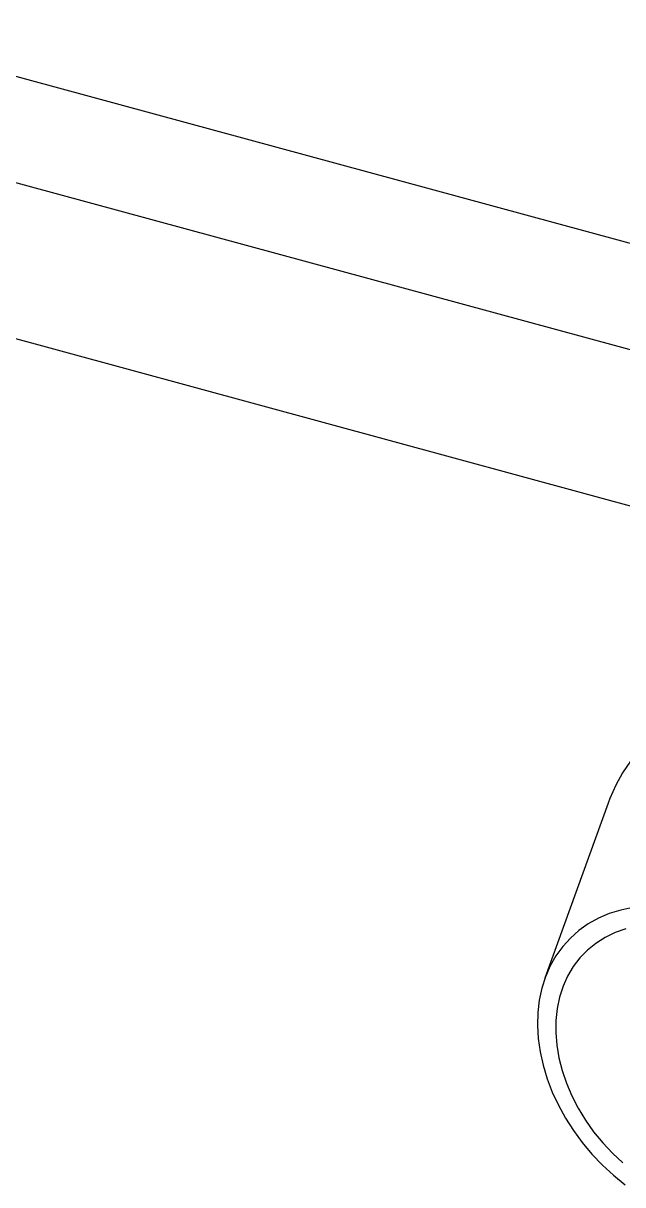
# Model space of a CAD drawing. Header units: inches. Extents: x 0.9 to 37.1, y -8.4 to 11.7.
# Drawn here: x 1.8301 to 1.8986, y 0.7951 to 0.9278 of the extents above; entities that cross this region are included whole.
import ezdxf

# ---------------------------------------------------------------- set-up
doc = ezdxf.new("R2010")
doc.units = ezdxf.units.IN
doc.header["$MEASUREMENT"] = 0

msp = doc.modelspace()

# ---------------------------------------------------------------- linework, layer by layer
at = {"color": 7, "linetype": 'Continuous', "lineweight": 25}
for p, q in [((1.917391160397926, 0.8977559879612369), (1.608537817017533, 0.9816957087654039)), ((1.908651718741323, 0.8879989556598584), (1.608687121109114, 0.9695229058324513)), ((1.903055301544851, 0.871662289839183), (1.60324916030182, 0.9531431749605073)), ((1.8969588570693, 0.8386779092708809), (1.889734043146161, 0.818657860428389))]:
    msp.add_line(p, q, dxfattribs=at)
at = {"color": 7, "linetype": 'Continuous', "lineweight": 25, "flags": 128}
for points in [[(1.899514171201059, 0.8434717293891443), (1.898614347310499, 0.8421383390335522), (1.89782899253998, 0.8407174311672998), (1.89716184946263, 0.8392157770634476), (1.8969588570693, 0.8386779092708809)], [(1.89976179193695, 0.826732446582656), (1.898392727960647, 0.8264544969449901), (1.897084588006525, 0.8260512387453747), (1.895846547736465, 0.8255255005503397), (1.89468729111343, 0.8248809700355806), (1.893614949489706, 0.824122168119565), (1.892637044571307, 0.8232544172525338), (1.891760435658613, 0.8222838040833427), (1.890991271533302, 0.8212171367659877), (1.890334947329071, 0.8200618972053011), (1.889796066688644, 0.8188261885767623), (1.889378409472528, 0.8175186784885455), (1.889084905246008, 0.8161485381844749), (1.888917612730351, 0.8147253782143391), (1.888877705362354, 0.8132591810227892), (1.88896546306353, 0.811760230929663), (1.88918027027666, 0.8102390419928693), (1.889520620283482, 0.8087062842598272), (1.889984125773239, 0.8071727089247491), (1.890567535587951, 0.8056490729167383), (1.891266757526942, 0.8041460634476598), (1.892076887050706, 0.8026742230490287), (1.892992241682708, 0.801243875623725), (1.894006400867886, 0.7998650540312346), (1.895112251008229, 0.7985474297143464), (1.896302035359555, 0.7973002448609319), (1.897567408439496, 0.7961322475766366), (1.89889949456507, 0.7950516305232047)], [(1.898965174162186, 0.8242974520508821), (1.897748981524639, 0.823868770393569), (1.896607904192956, 0.8233170708207656), (1.895551129450865, 0.8226467952930383), (1.894587165827216, 0.8218633404748212), (1.893723774590308, 0.8209730142836458), (1.892967907258713, 0.8199829851025005), (1.892325649631742, 0.8189012240642244), (1.891802172790166, 0.8177364408726322), (1.891401691461715, 0.8164980136771014), (1.891127430086565, 0.8151959135652267), (1.890981596856047, 0.8138406242814864), (1.890965365933583, 0.8124430578182964), (1.89107886800102, 0.8110144665590626), (1.891321189206446, 0.8095663526806054), (1.891690378521998, 0.8081103755443984), (1.892183463452389, 0.8066582578222401), (1.892796473967685, 0.805221691112199), (1.893524474467665, 0.8038122418047364), (1.89436160352036, 0.8024412579569336), (1.895301121054859, 0.8011197779246069), (1.896335462628405, 0.7998584414879595), (1.897456300330828, 0.7986674041863253), (1.89865460983599, 0.7975562555517386)]]:
    msp.add_lwpolyline(points, dxfattribs=at)

doc.saveas('drawing.dxf')
